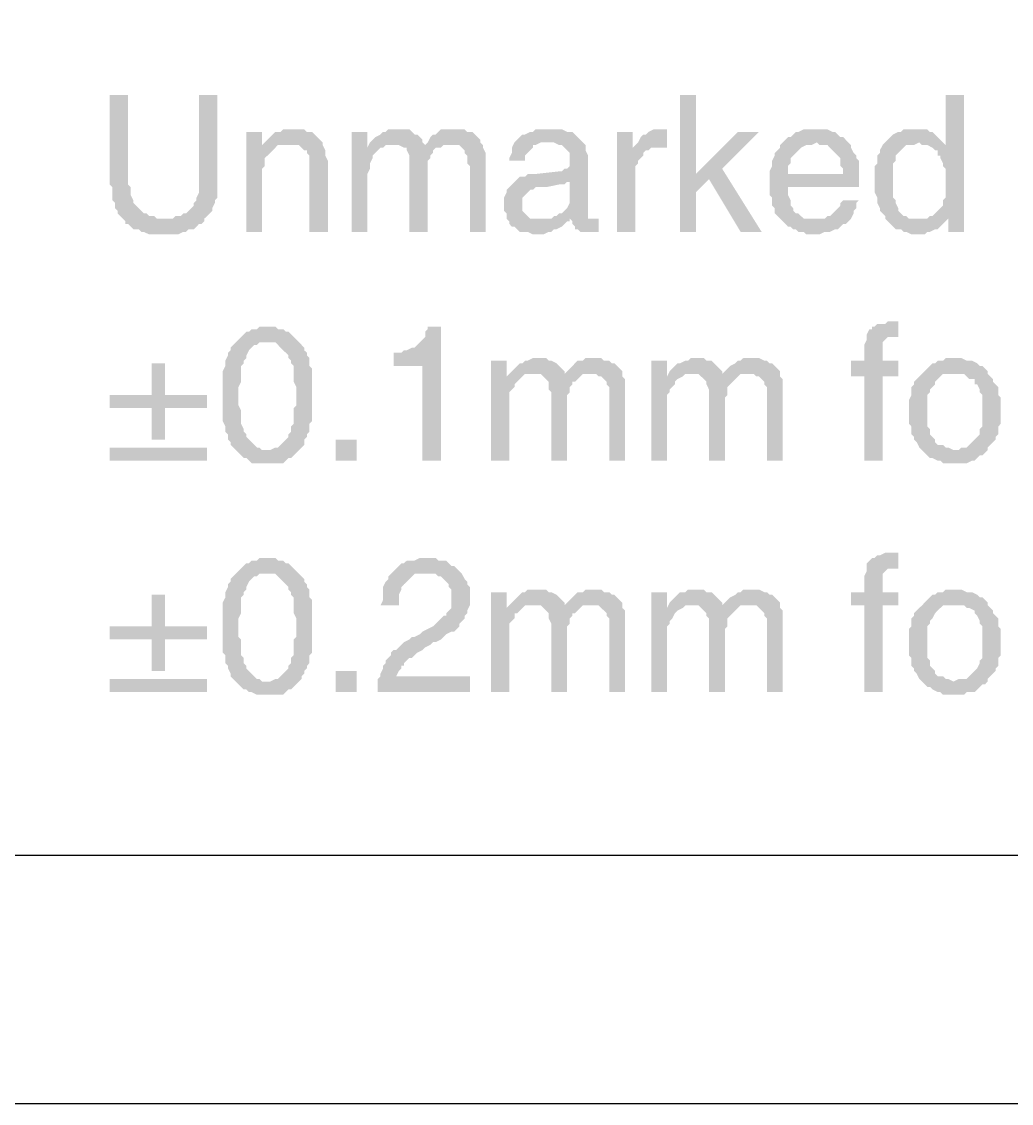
# Model space of a CAD drawing. Header units: inches. Extents: x 3613 to 8393, y -2205 to -794.
# Drawn here: x 7322.79 to 7339.78, y -1550.83 to -1532.26 of the extents above; entities that cross this region are included whole.
import ezdxf

# ---------------------------------------------------------------- set-up
doc = ezdxf.new("R2010")
doc.units = ezdxf.units.IN
doc.header["$MEASUREMENT"] = 0

msp = doc.modelspace()

# ---------------------------------------------------------------- hatches: boundary and pattern name
at = {"transparency": 33554559}
for points in [[(7324.618, -1533.525), (7324.302, -1533.525), (7324.302, -1535.059), (7324.347, -1535.105), (7324.347, -1535.33), (7324.392, -1535.375), (7324.392, -1535.466), (7324.437, -1535.511), (7324.437, -1535.556), (7324.482, -1535.601), (7324.527, -1535.646), (7325.249, -1535.646), (7325.114, -1535.646), (7325.069, -1535.601), (7324.979, -1535.601), (7324.934, -1535.556), (7324.888, -1535.556), (7324.843, -1535.511), (7324.798, -1535.466), (7324.798, -1535.466), (7324.753, -1535.42), (7324.708, -1535.375), (7324.708, -1535.33), (7324.663, -1535.24), (7324.663, -1535.105), (7324.618, -1535.059), (7324.618, -1534.969)], [(7326.152, -1533.525), (7325.836, -1533.525), (7325.836, -1535.195), (7325.791, -1535.285), (7325.791, -1535.33), (7325.746, -1535.375), (7325.746, -1535.42), (7325.701, -1535.466), (7325.656, -1535.511), (7325.611, -1535.556), (7325.565, -1535.556), (7325.52, -1535.601), (7325.43, -1535.601), (7325.385, -1535.646), (7324.527, -1535.646), (7324.572, -1535.691), (7324.572, -1535.736), (7324.618, -1535.736), (7324.663, -1535.782), (7324.708, -1535.827), (7324.798, -1535.827), (7324.843, -1535.872), (7324.888, -1535.872), (7324.979, -1535.917), (7325.475, -1535.917), (7325.565, -1535.872), (7325.611, -1535.872), (7325.656, -1535.827), (7325.746, -1535.827), (7325.791, -1535.782), (7325.836, -1535.736), (7325.881, -1535.736), (7325.926, -1535.691), (7325.926, -1535.646), (7325.972, -1535.601), (7326.017, -1535.556), (7326.062, -1535.511), (7326.062, -1535.466), (7326.107, -1535.375), (7326.107, -1535.33), (7326.152, -1535.285), (7326.152, -1535.014)], [(7334.366, -1533.525), (7334.095, -1533.525), (7334.095, -1535.872), (7334.366, -1535.872), (7334.366, -1535.195), (7334.592, -1534.969), (7334.366, -1534.879)], [(7338.97, -1533.525), (7338.654, -1533.525), (7338.654, -1534.382), (7338.428, -1534.428), (7338.473, -1534.473), (7338.518, -1534.473), (7338.518, -1534.563), (7338.563, -1534.563), (7338.563, -1534.608), (7338.609, -1534.698), (7338.609, -1534.743), (7338.654, -1534.789), (7338.654, -1535.285), (7338.609, -1535.33), (7338.609, -1535.42), (7338.563, -1535.466), (7338.518, -1535.511), (7338.518, -1535.511), (7338.473, -1535.556), (7338.428, -1535.601), (7338.383, -1535.601), (7338.699, -1535.646), (7338.699, -1535.872), (7338.97, -1535.872)], [(7326.919, -1534.157), (7326.649, -1534.157), (7326.649, -1535.872), (7326.919, -1535.872), (7326.919, -1534.924), (7326.919, -1534.789), (7326.964, -1534.743), (7326.964, -1534.608), (7327.01, -1534.563), (7327.055, -1534.518), (7327.055, -1534.518), (7327.1, -1534.473), (7327.145, -1534.428), (7326.919, -1534.382)], [(7327.416, -1534.112), (7327.28, -1534.112), (7327.235, -1534.157), (7327.145, -1534.157), (7327.1, -1534.202), (7327.055, -1534.247), (7327.01, -1534.292), (7326.964, -1534.337), (7326.919, -1534.382), (7327.145, -1534.428), (7327.19, -1534.382), (7327.371, -1534.382), (7327.957, -1534.337), (7327.912, -1534.292), (7327.867, -1534.247), (7327.867, -1534.247), (7327.822, -1534.202), (7327.777, -1534.157), (7327.687, -1534.157), (7327.641, -1534.112), (7327.506, -1534.112)], [(7328.725, -1534.157), (7328.454, -1534.157), (7328.454, -1535.872), (7328.725, -1535.872), (7328.725, -1534.879), (7328.77, -1534.789), (7328.77, -1534.698), (7328.815, -1534.608), (7328.815, -1534.563), (7328.86, -1534.518), (7328.905, -1534.473), (7328.95, -1534.428), (7328.995, -1534.428), (7328.725, -1534.428)], [(7329.221, -1534.112), (7329.086, -1534.112), (7329.041, -1534.157), (7328.995, -1534.157), (7328.95, -1534.202), (7328.86, -1534.247), (7328.815, -1534.292), (7328.77, -1534.337), (7328.725, -1534.428), (7328.995, -1534.428), (7329.041, -1534.382), (7329.176, -1534.382), (7329.672, -1534.337), (7329.672, -1534.292), (7329.627, -1534.247), (7329.582, -1534.202), (7329.537, -1534.202), (7329.492, -1534.157), (7329.447, -1534.112), (7329.311, -1534.112)], [(7330.169, -1534.112), (7329.988, -1534.112), (7329.943, -1534.157), (7329.898, -1534.202), (7329.853, -1534.202), (7329.808, -1534.247), (7329.763, -1534.337), (7329.718, -1534.382), (7329.266, -1534.382), (7329.356, -1534.428), (7329.402, -1534.428), (7329.402, -1534.473), (7329.447, -1534.563), (7329.447, -1535.872), (7329.763, -1535.872), (7329.763, -1534.879), (7329.763, -1534.653), (7329.808, -1534.608), (7329.808, -1534.563), (7329.853, -1534.518), (7329.853, -1534.473), (7329.898, -1534.428), (7329.988, -1534.428), (7330.033, -1534.382), (7330.169, -1534.382), (7330.665, -1534.337), (7330.665, -1534.292), (7330.62, -1534.247), (7330.62, -1534.247), (7330.575, -1534.202), (7330.53, -1534.157), (7330.44, -1534.157), (7330.395, -1534.112), (7330.259, -1534.112)], [(7331.884, -1534.112), (7331.613, -1534.112), (7331.568, -1534.157), (7331.523, -1534.157), (7331.433, -1534.202), (7331.387, -1534.202), (7331.342, -1534.247), (7331.342, -1534.247), (7331.297, -1534.292), (7331.252, -1534.337), (7331.207, -1534.428), (7331.207, -1534.518), (7331.162, -1534.608), (7331.162, -1534.653), (7331.433, -1534.653), (7331.433, -1534.563), (7331.478, -1534.518), (7331.523, -1534.473), (7331.568, -1534.428), (7331.568, -1534.382), (7331.613, -1534.382), (7331.703, -1534.337), (7332.425, -1534.337), (7332.38, -1534.292), (7332.335, -1534.247), (7332.29, -1534.202), (7332.245, -1534.157), (7332.155, -1534.157), (7332.064, -1534.112), (7331.929, -1534.112)], [(7333.283, -1534.157), (7333.012, -1534.157), (7333.012, -1535.872), (7333.328, -1535.872), (7333.328, -1534.743), (7333.373, -1534.698), (7333.373, -1534.653), (7333.418, -1534.608), (7333.464, -1534.563), (7333.464, -1534.518), (7333.509, -1534.473), (7333.554, -1534.473), (7333.283, -1534.428)], [(7333.779, -1534.112), (7333.644, -1534.112), (7333.554, -1534.157), (7333.509, -1534.202), (7333.464, -1534.202), (7333.418, -1534.247), (7333.373, -1534.337), (7333.373, -1534.337), (7333.328, -1534.382), (7333.825, -1534.428), (7333.87, -1534.428), (7333.87, -1534.112), (7333.825, -1534.112)], [(7335.449, -1534.157), (7335.088, -1534.157), (7334.366, -1534.879), (7334.592, -1534.969), (7335.133, -1535.872), (7335.494, -1535.872), (7334.817, -1534.789)], [(7336.442, -1534.112), (7336.217, -1534.112), (7336.126, -1534.157), (7336.081, -1534.157), (7336.036, -1534.202), (7335.991, -1534.247), (7335.946, -1534.247), (7335.901, -1534.292), (7335.856, -1534.337), (7336.442, -1534.337), (7336.487, -1534.382), (7336.623, -1534.382), (7336.668, -1534.428), (7336.713, -1534.473), (7336.758, -1534.518), (7336.758, -1534.518), (7336.803, -1534.563), (7336.848, -1534.608), (7336.848, -1534.743), (7336.894, -1534.789), (7336.894, -1534.879), (7335.63, -1534.879), (7335.63, -1535.24), (7335.675, -1535.285), (7335.675, -1535.42), (7335.72, -1535.466), (7335.72, -1535.556), (7335.765, -1535.601), (7335.81, -1535.646), (7335.856, -1535.691), (7335.856, -1535.691), (7335.901, -1535.736), (7335.946, -1535.782), (7335.991, -1535.782), (7336.036, -1535.827), (7336.081, -1535.827), (7336.126, -1535.872), (7336.217, -1535.872), (7336.262, -1535.917), (7336.487, -1535.917), (7336.578, -1535.872), (7336.668, -1535.872), (7336.758, -1535.827), (7336.803, -1535.827), (7336.848, -1535.782), (7336.894, -1535.736), (7336.939, -1535.736), (7336.984, -1535.691), (7336.442, -1535.646), (7336.217, -1535.646), (7336.171, -1535.601), (7336.126, -1535.556), (7336.081, -1535.556), (7336.036, -1535.511), (7336.036, -1535.466), (7335.991, -1535.42), (7335.991, -1535.33), (7335.946, -1535.24), (7335.946, -1535.105), (7337.164, -1535.105), (7337.164, -1534.653), (7337.119, -1534.608), (7337.119, -1534.563), (7337.074, -1534.518), (7337.029, -1534.428), (7337.029, -1534.382), (7336.984, -1534.337), (7336.939, -1534.292), (7336.894, -1534.247), (7336.848, -1534.247), (7336.803, -1534.202), (7336.758, -1534.157), (7336.713, -1534.157), (7336.623, -1534.112), (7336.487, -1534.112)], [(7338.157, -1534.112), (7337.932, -1534.112), (7337.886, -1534.157), (7337.841, -1534.157), (7337.751, -1534.202), (7337.706, -1534.247), (7337.661, -1534.292), (7337.616, -1534.337), (7338.202, -1534.337), (7338.248, -1534.382), (7338.338, -1534.382), (7338.428, -1534.428), (7338.654, -1534.382), (7338.654, -1534.382), (7338.609, -1534.337), (7338.563, -1534.292), (7338.518, -1534.247), (7338.473, -1534.202), (7338.428, -1534.157), (7338.383, -1534.157), (7338.338, -1534.112), (7338.202, -1534.112)], [(7327.957, -1534.337), (7327.371, -1534.382), (7327.551, -1534.382), (7327.596, -1534.428), (7327.641, -1534.473), (7327.687, -1534.473), (7327.687, -1534.518), (7327.732, -1534.563), (7327.732, -1535.872), (7328.048, -1535.872), (7328.048, -1534.653), (7328.003, -1534.563), (7328.003, -1534.473), (7327.957, -1534.382)], [(7330.665, -1534.337), (7330.169, -1534.382), (7330.304, -1534.382), (7330.349, -1534.428), (7330.395, -1534.473), (7330.395, -1534.518), (7330.44, -1534.563), (7330.44, -1534.698), (7330.485, -1534.743), (7330.485, -1535.872), (7330.756, -1535.872), (7330.756, -1534.653), (7330.756, -1534.518), (7330.71, -1534.428), (7330.71, -1534.382)], [(7332.425, -1534.337), (7331.839, -1534.337), (7331.929, -1534.337), (7332.019, -1534.382), (7332.064, -1534.382), (7332.11, -1534.428), (7332.155, -1534.473), (7332.2, -1534.518), (7332.2, -1534.743), (7332.155, -1534.789), (7332.11, -1534.789), (7332.064, -1534.834), (7332.019, -1534.834), (7331.613, -1534.879), (7331.478, -1534.879), (7331.433, -1534.924), (7331.342, -1534.924), (7331.297, -1534.969), (7332.2, -1535.014), (7332.2, -1535.285), (7332.2, -1535.375), (7332.155, -1535.466), (7332.11, -1535.511), (7332.064, -1535.556), (7332.019, -1535.556), (7331.974, -1535.601), (7331.929, -1535.601), (7331.884, -1535.646), (7331.658, -1535.646), (7331.162, -1535.691), (7331.162, -1535.736), (7331.207, -1535.782), (7331.252, -1535.782), (7331.297, -1535.827), (7331.342, -1535.872), (7331.478, -1535.872), (7331.568, -1535.917), (7331.748, -1535.917), (7331.839, -1535.872), (7331.884, -1535.872), (7331.929, -1535.827), (7331.974, -1535.827), (7332.064, -1535.782), (7332.11, -1535.736), (7332.155, -1535.691), (7332.2, -1535.691), (7332.2, -1535.646), (7332.516, -1535.646), (7332.516, -1534.563), (7332.471, -1534.473), (7332.471, -1534.382)], [(7335.856, -1534.337), (7335.81, -1534.382), (7335.81, -1534.428), (7335.765, -1534.473), (7335.72, -1534.518), (7335.72, -1534.563), (7335.675, -1534.653), (7335.675, -1534.743), (7335.63, -1534.834), (7335.63, -1534.879), (7335.946, -1534.879), (7335.946, -1534.743), (7335.991, -1534.698), (7335.991, -1534.608), (7336.036, -1534.563), (7336.081, -1534.518), (7336.081, -1534.518), (7336.126, -1534.473), (7336.171, -1534.428), (7336.262, -1534.382), (7336.352, -1534.382), (7336.442, -1534.337)], [(7337.616, -1534.337), (7337.571, -1534.382), (7337.525, -1534.473), (7337.525, -1534.518), (7337.48, -1534.563), (7337.48, -1534.698), (7337.435, -1534.743), (7337.435, -1535.195), (7337.48, -1535.285), (7337.48, -1535.375), (7337.525, -1535.466), (7337.525, -1535.511), (7337.571, -1535.556), (7337.616, -1535.601), (7337.616, -1535.646), (7337.661, -1535.691), (7337.706, -1535.736), (7337.751, -1535.782), (7337.796, -1535.827), (7337.886, -1535.827), (7337.932, -1535.872), (7337.977, -1535.872), (7338.067, -1535.917), (7338.293, -1535.917), (7338.338, -1535.872), (7338.383, -1535.872), (7338.473, -1535.827), (7338.518, -1535.827), (7338.563, -1535.782), (7338.609, -1535.736), (7338.654, -1535.691), (7338.202, -1535.646), (7338.022, -1535.646), (7337.977, -1535.601), (7337.932, -1535.601), (7337.886, -1535.556), (7337.841, -1535.511), (7337.841, -1535.466), (7337.796, -1535.375), (7337.796, -1535.33), (7337.751, -1535.285), (7337.751, -1534.698), (7337.796, -1534.653), (7337.796, -1534.563), (7337.841, -1534.518), (7337.841, -1534.518), (7337.886, -1534.473), (7337.932, -1534.428), (7337.977, -1534.382), (7338.112, -1534.382), (7338.202, -1534.337)], [(7333.328, -1534.382), (7333.283, -1534.428), (7333.554, -1534.473), (7333.599, -1534.428), (7333.825, -1534.428)], [(7331.297, -1534.969), (7331.252, -1535.014), (7331.207, -1535.059), (7331.207, -1535.059), (7331.162, -1535.105), (7331.117, -1535.15), (7331.117, -1535.195), (7331.072, -1535.285), (7331.072, -1535.42), (7331.072, -1535.511), (7331.117, -1535.556), (7331.117, -1535.646), (7331.162, -1535.691), (7331.658, -1535.646), (7331.523, -1535.646), (7331.478, -1535.601), (7331.433, -1535.556), (7331.387, -1535.511), (7331.387, -1535.285), (7331.433, -1535.24), (7331.478, -1535.195), (7331.523, -1535.15), (7331.568, -1535.15), (7331.613, -1535.105), (7331.794, -1535.105), (7332.019, -1535.059), (7332.11, -1535.059), (7332.155, -1535.014), (7332.2, -1535.014)], [(7337.164, -1535.33), (7336.894, -1535.33), (7336.848, -1535.375), (7336.848, -1535.42), (7336.803, -1535.466), (7336.758, -1535.511), (7336.713, -1535.556), (7336.668, -1535.601), (7336.623, -1535.601), (7336.578, -1535.646), (7336.442, -1535.646), (7336.984, -1535.691), (7337.029, -1535.646), (7337.074, -1535.556), (7337.074, -1535.511), (7337.119, -1535.466), (7337.119, -1535.375)], [(7332.516, -1535.646), (7332.2, -1535.646), (7332.245, -1535.691), (7332.606, -1535.646), (7332.606, -1535.646)], [(7332.696, -1535.646), (7332.606, -1535.646), (7332.245, -1535.691), (7332.245, -1535.736), (7332.29, -1535.782), (7332.29, -1535.827), (7332.335, -1535.827), (7332.38, -1535.872), (7332.696, -1535.872)], [(7338.383, -1535.601), (7338.338, -1535.646), (7338.202, -1535.646), (7338.654, -1535.691), (7338.699, -1535.646)], [(7327.01, -1537.497), (7326.874, -1537.497), (7326.829, -1537.542), (7326.739, -1537.542), (7326.694, -1537.587), (7326.649, -1537.587), (7326.603, -1537.632), (7326.558, -1537.677), (7326.513, -1537.722), (7326.468, -1537.767), (7327.145, -1537.767), (7327.19, -1537.812), (7327.235, -1537.858), (7327.28, -1537.903), (7327.326, -1537.948), (7327.371, -1537.993), (7327.371, -1538.038), (7327.416, -1538.083), (7327.416, -1538.128), (7327.461, -1538.174), (7327.461, -1538.444), (7327.506, -1538.535), (7327.506, -1538.851), (7327.461, -1538.896), (7327.461, -1539.166), (7327.416, -1539.212), (7327.416, -1539.302), (7327.371, -1539.347), (7327.371, -1539.392), (7327.371, -1539.392), (7327.326, -1539.437), (7327.28, -1539.482), (7327.235, -1539.527), (7327.19, -1539.573), (7327.145, -1539.573), (7327.055, -1539.618), (7326.468, -1539.618), (7326.513, -1539.663), (7326.558, -1539.708), (7326.603, -1539.753), (7326.649, -1539.753), (7326.694, -1539.798), (7326.739, -1539.843), (7327.28, -1539.843), (7327.326, -1539.798), (7327.371, -1539.753), (7327.416, -1539.753), (7327.461, -1539.708), (7327.506, -1539.663), (7327.551, -1539.618), (7327.596, -1539.573), (7327.596, -1539.573), (7327.641, -1539.527), (7327.641, -1539.437), (7327.687, -1539.392), (7327.687, -1539.347), (7327.732, -1539.302), (7327.732, -1539.166), (7327.777, -1539.121), (7327.777, -1538.67), (7327.777, -1538.219), (7327.732, -1538.174), (7327.732, -1538.038), (7327.687, -1537.993), (7327.687, -1537.948), (7327.641, -1537.903), (7327.641, -1537.858), (7327.596, -1537.812), (7327.596, -1537.812), (7327.551, -1537.767), (7327.506, -1537.722), (7327.461, -1537.677), (7327.416, -1537.632), (7327.371, -1537.587), (7327.326, -1537.587), (7327.28, -1537.542), (7327.19, -1537.542), (7327.145, -1537.497), (7327.055, -1537.497)], [(7329.988, -1537.497), (7329.763, -1537.497), (7329.763, -1537.542), (7329.718, -1537.587), (7329.718, -1537.677), (7329.672, -1537.722), (7329.627, -1537.767), (7329.582, -1537.812), (7329.537, -1537.858), (7329.492, -1537.858), (7329.402, -1537.903), (7329.356, -1537.903), (7329.311, -1537.948), (7329.176, -1537.948), (7329.176, -1538.174), (7329.672, -1538.174), (7329.672, -1539.798), (7329.988, -1539.798)], [(7337.706, -1537.406), (7337.661, -1537.406), (7337.616, -1537.451), (7337.48, -1537.451), (7337.435, -1537.497), (7337.39, -1537.497), (7337.39, -1537.542), (7337.345, -1537.542), (7337.3, -1537.632), (7337.3, -1537.677), (7337.841, -1537.677), (7337.841, -1537.406)], [(7337.3, -1537.677), (7337.3, -1537.722), (7337.255, -1537.812), (7337.255, -1538.083), (7337.029, -1538.083), (7337.029, -1538.354), (7337.255, -1538.354), (7337.255, -1539.798), (7337.571, -1539.798), (7337.571, -1538.354), (7337.841, -1538.354), (7337.841, -1538.083), (7337.571, -1538.083), (7337.571, -1537.767), (7337.616, -1537.722), (7337.616, -1537.722), (7337.661, -1537.677), (7337.751, -1537.677)], [(7326.468, -1537.767), (7326.423, -1537.812), (7326.423, -1537.812), (7326.378, -1537.858), (7326.378, -1537.903), (7326.333, -1537.948), (7326.333, -1537.993), (7326.288, -1538.083), (7326.288, -1538.174), (7326.242, -1538.264), (7326.242, -1539.121), (7326.288, -1539.212), (7326.288, -1539.302), (7326.333, -1539.347), (7326.333, -1539.437), (7326.378, -1539.482), (7326.378, -1539.527), (7326.423, -1539.573), (7326.468, -1539.618), (7327.01, -1539.618), (7326.919, -1539.618), (7326.874, -1539.573), (7326.829, -1539.573), (7326.784, -1539.527), (7326.739, -1539.482), (7326.694, -1539.437), (7326.649, -1539.392), (7326.649, -1539.347), (7326.603, -1539.302), (7326.603, -1539.257), (7326.558, -1539.166), (7326.558, -1538.941), (7326.513, -1538.851), (7326.513, -1538.535), (7326.558, -1538.444), (7326.558, -1538.174), (7326.603, -1538.128), (7326.603, -1538.083), (7326.649, -1538.038), (7326.649, -1537.993), (7326.649, -1537.993), (7326.694, -1537.903), (7326.739, -1537.858), (7326.784, -1537.812), (7326.829, -1537.812), (7326.874, -1537.767), (7327.01, -1537.767)], [(7331.117, -1538.083), (7330.846, -1538.083), (7330.846, -1539.798), (7331.162, -1539.798), (7331.162, -1538.625), (7331.207, -1538.58), (7331.252, -1538.535), (7331.252, -1538.489), (7331.297, -1538.444), (7331.342, -1538.399), (7331.387, -1538.354), (7331.117, -1538.354)], [(7331.658, -1538.038), (7331.568, -1538.038), (7331.478, -1538.083), (7331.433, -1538.083), (7331.387, -1538.128), (7331.342, -1538.128), (7331.297, -1538.174), (7331.252, -1538.219), (7331.207, -1538.264), (7331.117, -1538.354), (7331.387, -1538.354), (7331.433, -1538.309), (7331.568, -1538.309), (7332.11, -1538.264), (7332.064, -1538.219), (7332.019, -1538.174), (7332.019, -1538.174), (7331.974, -1538.128), (7331.884, -1538.083), (7331.839, -1538.083), (7331.794, -1538.038), (7331.703, -1538.038)], [(7332.606, -1538.038), (7332.471, -1538.038), (7332.425, -1538.083), (7332.335, -1538.083), (7332.29, -1538.128), (7332.245, -1538.174), (7332.2, -1538.219), (7332.155, -1538.264), (7332.11, -1538.309), (7331.703, -1538.309), (7331.748, -1538.354), (7331.794, -1538.399), (7331.794, -1538.399), (7331.839, -1538.444), (7331.839, -1538.58), (7331.884, -1538.625), (7331.884, -1539.798), (7332.155, -1539.798), (7332.155, -1538.67), (7332.2, -1538.625), (7332.2, -1538.535), (7332.245, -1538.489), (7332.245, -1538.444), (7332.29, -1538.444), (7332.335, -1538.399), (7332.38, -1538.354), (7332.425, -1538.309), (7332.561, -1538.309), (7333.102, -1538.264), (7333.057, -1538.219), (7333.012, -1538.174), (7333.012, -1538.174), (7332.967, -1538.128), (7332.922, -1538.128), (7332.877, -1538.083), (7332.787, -1538.083), (7332.741, -1538.038), (7332.651, -1538.038)], [(7333.87, -1538.083), (7333.599, -1538.083), (7333.599, -1539.798), (7333.87, -1539.798), (7333.87, -1538.67), (7333.915, -1538.625), (7333.915, -1538.58), (7333.96, -1538.535), (7334.005, -1538.489), (7334.005, -1538.444), (7334.05, -1538.399), (7334.14, -1538.354), (7333.87, -1538.354)], [(7334.366, -1538.038), (7334.276, -1538.038), (7334.231, -1538.083), (7334.186, -1538.083), (7334.095, -1538.128), (7334.05, -1538.128), (7334.005, -1538.174), (7333.96, -1538.219), (7333.915, -1538.264), (7333.87, -1538.354), (7334.14, -1538.354), (7334.186, -1538.309), (7334.321, -1538.309), (7334.817, -1538.264), (7334.772, -1538.219), (7334.727, -1538.174), (7334.727, -1538.174), (7334.682, -1538.128), (7334.637, -1538.083), (7334.547, -1538.083), (7334.502, -1538.038), (7334.456, -1538.038)], [(7335.314, -1538.038), (7335.179, -1538.038), (7335.133, -1538.083), (7335.088, -1538.083), (7335.043, -1538.128), (7334.953, -1538.174), (7334.908, -1538.219), (7334.863, -1538.264), (7334.817, -1538.309), (7334.411, -1538.309), (7334.456, -1538.354), (7334.502, -1538.399), (7334.502, -1538.399), (7334.547, -1538.444), (7334.547, -1538.489), (7334.592, -1538.58), (7334.592, -1539.798), (7334.863, -1539.798), (7334.863, -1538.715), (7334.908, -1538.67), (7334.908, -1538.535), (7334.953, -1538.489), (7334.998, -1538.444), (7334.998, -1538.444), (7335.043, -1538.399), (7335.088, -1538.354), (7335.133, -1538.309), (7335.269, -1538.309), (7335.81, -1538.264), (7335.765, -1538.219), (7335.72, -1538.174), (7335.72, -1538.174), (7335.675, -1538.128), (7335.63, -1538.128), (7335.585, -1538.083), (7335.54, -1538.083), (7335.449, -1538.038), (7335.404, -1538.038)], [(7338.789, -1538.038), (7338.654, -1538.038), (7338.609, -1538.083), (7338.518, -1538.083), (7338.473, -1538.128), (7338.428, -1538.128), (7338.383, -1538.174), (7338.338, -1538.219), (7338.293, -1538.264), (7338.248, -1538.309), (7338.248, -1538.309), (7338.202, -1538.354), (7338.157, -1538.399), (7338.112, -1538.444), (7338.112, -1538.489), (7338.067, -1538.535), (7338.067, -1538.67), (7338.022, -1538.76), (7338.022, -1538.941), (7338.022, -1539.166), (7338.067, -1539.212), (7338.067, -1539.347), (7338.112, -1539.392), (7338.112, -1539.437), (7338.157, -1539.482), (7338.202, -1539.573), (7338.248, -1539.618), (7338.789, -1539.618), (7338.699, -1539.573), (7338.654, -1539.573), (7338.609, -1539.527), (7338.518, -1539.527), (7338.473, -1539.482), (7338.473, -1539.437), (7338.428, -1539.392), (7338.383, -1539.347), (7338.383, -1539.257), (7338.338, -1539.212), (7338.338, -1538.67), (7338.383, -1538.625), (7338.383, -1538.58), (7338.428, -1538.535), (7338.473, -1538.489), (7338.473, -1538.444), (7338.518, -1538.399), (7338.563, -1538.354), (7338.609, -1538.309), (7338.789, -1538.309), (7339.376, -1538.264), (7339.331, -1538.219), (7339.286, -1538.174), (7339.24, -1538.174), (7339.195, -1538.128), (7339.105, -1538.083), (7339.015, -1538.083), (7338.925, -1538.038), (7338.879, -1538.038)], [(7325.249, -1538.128), (7325.024, -1538.128), (7325.024, -1538.67), (7324.302, -1538.67), (7324.302, -1538.896), (7325.024, -1538.896), (7325.024, -1539.437), (7325.249, -1539.437), (7325.249, -1538.896), (7325.972, -1538.896), (7325.972, -1538.67), (7325.249, -1538.67)], [(7333.102, -1538.264), (7332.561, -1538.309), (7332.651, -1538.309), (7332.696, -1538.354), (7332.741, -1538.354), (7332.787, -1538.399), (7332.832, -1538.444), (7332.832, -1538.489), (7332.877, -1538.535), (7332.877, -1539.798), (7333.148, -1539.798), (7333.148, -1538.399), (7333.102, -1538.354)], [(7335.81, -1538.264), (7335.269, -1538.309), (7335.359, -1538.309), (7335.404, -1538.354), (7335.449, -1538.354), (7335.494, -1538.399), (7335.54, -1538.444), (7335.54, -1538.489), (7335.585, -1538.535), (7335.585, -1539.798), (7335.856, -1539.798), (7335.856, -1538.399), (7335.81, -1538.354)], [(7339.376, -1538.264), (7338.789, -1538.309), (7338.97, -1538.309), (7339.015, -1538.354), (7339.06, -1538.399), (7339.15, -1538.399), (7339.15, -1538.489), (7339.195, -1538.489), (7339.24, -1538.58), (7339.24, -1538.625), (7339.286, -1538.67), (7339.286, -1539.212), (7339.24, -1539.257), (7339.24, -1539.347), (7339.195, -1539.392), (7339.15, -1539.437), (7339.15, -1539.437), (7339.105, -1539.482), (7339.06, -1539.527), (7339.015, -1539.573), (7338.925, -1539.573), (7338.879, -1539.618), (7338.248, -1539.618), (7338.293, -1539.663), (7338.338, -1539.708), (7338.383, -1539.753), (7338.428, -1539.753), (7338.518, -1539.798), (7338.563, -1539.798), (7338.609, -1539.843), (7339.015, -1539.843), (7339.105, -1539.798), (7339.15, -1539.798), (7339.195, -1539.753), (7339.24, -1539.708), (7339.286, -1539.708), (7339.331, -1539.663), (7339.376, -1539.618), (7339.376, -1539.573), (7339.421, -1539.527), (7339.466, -1539.482), (7339.511, -1539.437), (7339.511, -1539.392), (7339.556, -1539.347), (7339.556, -1539.212), (7339.601, -1539.166), (7339.601, -1538.941), (7339.601, -1538.715), (7339.556, -1538.67), (7339.556, -1538.535), (7339.511, -1538.489), (7339.466, -1538.444), (7339.466, -1538.399), (7339.421, -1538.354), (7339.376, -1538.309)], [(7325.972, -1539.798), (7325.972, -1539.573), (7324.302, -1539.573), (7324.302, -1539.798)], [(7328.544, -1539.798), (7328.544, -1539.437), (7328.183, -1539.437), (7328.183, -1539.798)], [(7337.706, -1541.378), (7337.616, -1541.378), (7337.525, -1541.423), (7337.48, -1541.423), (7337.435, -1541.468), (7337.39, -1541.468), (7337.345, -1541.513), (7337.3, -1541.558), (7337.3, -1541.649), (7337.841, -1541.649), (7337.841, -1541.378)], [(7327.01, -1541.468), (7326.874, -1541.468), (7326.829, -1541.513), (7326.739, -1541.513), (7326.694, -1541.558), (7326.649, -1541.558), (7326.603, -1541.604), (7326.558, -1541.649), (7326.513, -1541.694), (7326.468, -1541.739), (7327.145, -1541.739), (7327.19, -1541.784), (7327.235, -1541.829), (7327.28, -1541.874), (7327.326, -1541.919), (7327.371, -1541.965), (7327.371, -1542.01), (7327.416, -1542.055), (7327.416, -1542.1), (7327.461, -1542.145), (7327.461, -1542.416), (7327.506, -1542.506), (7327.506, -1542.822), (7327.461, -1542.867), (7327.461, -1543.138), (7327.416, -1543.183), (7327.416, -1543.273), (7327.371, -1543.319), (7327.371, -1543.364), (7327.371, -1543.364), (7327.326, -1543.409), (7327.28, -1543.454), (7327.235, -1543.499), (7327.19, -1543.544), (7327.145, -1543.544), (7327.055, -1543.589), (7326.468, -1543.589), (7326.513, -1543.635), (7326.558, -1543.68), (7326.603, -1543.725), (7326.649, -1543.725), (7326.694, -1543.77), (7326.739, -1543.77), (7326.829, -1543.815), (7327.28, -1543.815), (7327.326, -1543.77), (7327.371, -1543.725), (7327.416, -1543.725), (7327.461, -1543.68), (7327.506, -1543.635), (7327.551, -1543.589), (7327.596, -1543.544), (7327.596, -1543.499), (7327.641, -1543.454), (7327.641, -1543.409), (7327.687, -1543.364), (7327.687, -1543.319), (7327.732, -1543.273), (7327.732, -1543.138), (7327.777, -1543.093), (7327.777, -1542.642), (7327.777, -1542.19), (7327.732, -1542.145), (7327.732, -1542.01), (7327.687, -1541.965), (7327.687, -1541.919), (7327.641, -1541.874), (7327.641, -1541.829), (7327.596, -1541.784), (7327.596, -1541.784), (7327.551, -1541.739), (7327.506, -1541.694), (7327.461, -1541.649), (7327.416, -1541.604), (7327.371, -1541.558), (7327.326, -1541.558), (7327.28, -1541.513), (7327.19, -1541.513), (7327.145, -1541.468), (7327.055, -1541.468)], [(7329.763, -1541.468), (7329.627, -1541.468), (7329.537, -1541.513), (7329.402, -1541.513), (7329.356, -1541.558), (7329.311, -1541.558), (7329.266, -1541.604), (7329.221, -1541.649), (7329.176, -1541.694), (7329.176, -1541.694), (7329.131, -1541.739), (7329.086, -1541.784), (7329.086, -1541.829), (7329.041, -1541.874), (7328.995, -1541.965), (7328.995, -1542.19), (7328.95, -1542.281), (7329.266, -1542.281), (7329.266, -1542.1), (7329.311, -1542.01), (7329.311, -1541.965), (7329.356, -1541.919), (7329.402, -1541.874), (7329.447, -1541.829), (7329.492, -1541.784), (7329.537, -1541.739), (7329.718, -1541.739), (7330.304, -1541.694), (7330.259, -1541.649), (7330.214, -1541.604), (7330.169, -1541.604), (7330.124, -1541.558), (7330.079, -1541.513), (7329.943, -1541.513), (7329.898, -1541.468), (7329.808, -1541.468)], [(7326.468, -1541.739), (7326.423, -1541.784), (7326.423, -1541.784), (7326.378, -1541.829), (7326.378, -1541.874), (7326.333, -1541.919), (7326.333, -1541.965), (7326.288, -1542.055), (7326.288, -1542.145), (7326.242, -1542.235), (7326.242, -1543.093), (7326.288, -1543.138), (7326.288, -1543.273), (7326.333, -1543.319), (7326.333, -1543.364), (7326.378, -1543.454), (7326.378, -1543.499), (7326.423, -1543.544), (7326.468, -1543.589), (7327.01, -1543.589), (7326.919, -1543.589), (7326.874, -1543.544), (7326.829, -1543.544), (7326.784, -1543.499), (7326.739, -1543.454), (7326.694, -1543.409), (7326.649, -1543.364), (7326.649, -1543.319), (7326.603, -1543.273), (7326.603, -1543.183), (7326.558, -1543.138), (7326.558, -1542.867), (7326.513, -1542.822), (7326.513, -1542.506), (7326.558, -1542.416), (7326.558, -1542.145), (7326.603, -1542.1), (7326.603, -1542.055), (7326.649, -1542.01), (7326.649, -1541.965), (7326.649, -1541.965), (7326.694, -1541.874), (7326.739, -1541.829), (7326.784, -1541.784), (7326.829, -1541.784), (7326.874, -1541.739), (7327.01, -1541.739)], [(7330.304, -1541.694), (7329.718, -1541.739), (7329.898, -1541.739), (7329.943, -1541.784), (7329.988, -1541.784), (7330.033, -1541.829), (7330.079, -1541.874), (7330.124, -1541.919), (7330.124, -1541.965), (7330.169, -1542.01), (7330.169, -1542.326), (7330.124, -1542.371), (7330.079, -1542.416), (7330.079, -1542.461), (7330.033, -1542.461), (7329.988, -1542.506), (7329.943, -1542.551), (7329.898, -1542.596), (7329.853, -1542.642), (7329.763, -1542.687), (7329.763, -1542.687), (7329.672, -1542.732), (7329.627, -1542.777), (7329.537, -1542.822), (7329.492, -1542.822), (7329.447, -1542.867), (7329.356, -1542.912), (7329.311, -1542.958), (7329.266, -1543.003), (7329.221, -1543.048), (7329.176, -1543.048), (7329.131, -1543.093), (7329.131, -1543.138), (7329.086, -1543.183), (7329.041, -1543.228), (7329.041, -1543.273), (7328.995, -1543.319), (7328.995, -1543.364), (7328.95, -1543.454), (7328.95, -1543.499), (7328.905, -1543.544), (7328.905, -1543.77), (7330.485, -1543.77), (7330.485, -1543.499), (7329.221, -1543.499), (7329.266, -1543.409), (7329.311, -1543.364), (7329.311, -1543.319), (7329.356, -1543.319), (7329.356, -1543.273), (7329.402, -1543.228), (7329.447, -1543.183), (7329.492, -1543.183), (7329.537, -1543.138), (7329.582, -1543.093), (7329.672, -1543.048), (7329.718, -1543.003), (7329.808, -1542.958), (7329.853, -1542.912), (7329.898, -1542.912), (7329.988, -1542.867), (7330.033, -1542.822), (7330.079, -1542.777), (7330.169, -1542.732), (7330.214, -1542.732), (7330.259, -1542.687), (7330.304, -1542.642), (7330.304, -1542.596), (7330.349, -1542.551), (7330.395, -1542.506), (7330.395, -1542.461), (7330.44, -1542.416), (7330.44, -1542.371), (7330.485, -1542.281), (7330.485, -1541.965), (7330.44, -1541.919), (7330.44, -1541.874), (7330.395, -1541.829), (7330.349, -1541.739)], [(7337.3, -1541.649), (7337.3, -1541.694), (7337.255, -1541.784), (7337.255, -1542.055), (7337.029, -1542.055), (7337.029, -1542.281), (7337.255, -1542.281), (7337.255, -1543.77), (7337.571, -1543.77), (7337.571, -1542.281), (7337.841, -1542.281), (7337.841, -1542.055), (7337.571, -1542.055), (7337.571, -1541.739), (7337.616, -1541.694), (7337.616, -1541.694), (7337.661, -1541.649), (7337.751, -1541.649)], [(7325.249, -1542.1), (7325.024, -1542.1), (7325.024, -1542.642), (7324.302, -1542.642), (7324.302, -1542.867), (7325.024, -1542.867), (7325.024, -1543.409), (7325.249, -1543.409), (7325.249, -1542.867), (7325.972, -1542.867), (7325.972, -1542.642), (7325.249, -1542.642)], [(7331.117, -1542.055), (7330.846, -1542.055), (7330.846, -1543.77), (7331.162, -1543.77), (7331.162, -1542.596), (7331.207, -1542.551), (7331.252, -1542.506), (7331.252, -1542.416), (7331.297, -1542.416), (7331.342, -1542.371), (7331.387, -1542.326), (7331.117, -1542.326)], [(7331.658, -1542.01), (7331.478, -1542.01), (7331.433, -1542.055), (7331.387, -1542.055), (7331.342, -1542.1), (7331.297, -1542.145), (7331.252, -1542.19), (7331.207, -1542.235), (7331.117, -1542.326), (7331.387, -1542.326), (7331.433, -1542.281), (7331.568, -1542.281), (7332.11, -1542.235), (7332.064, -1542.19), (7332.019, -1542.145), (7332.019, -1542.145), (7331.974, -1542.1), (7331.884, -1542.055), (7331.839, -1542.055), (7331.794, -1542.01), (7331.703, -1542.01)], [(7332.606, -1542.01), (7332.471, -1542.01), (7332.425, -1542.055), (7332.335, -1542.055), (7332.29, -1542.1), (7332.245, -1542.145), (7332.2, -1542.19), (7332.155, -1542.235), (7332.11, -1542.281), (7331.703, -1542.281), (7331.748, -1542.326), (7331.794, -1542.371), (7331.794, -1542.371), (7331.839, -1542.416), (7331.839, -1542.506), (7331.884, -1542.596), (7331.884, -1543.77), (7332.155, -1543.77), (7332.155, -1542.642), (7332.2, -1542.596), (7332.2, -1542.506), (7332.245, -1542.461), (7332.245, -1542.416), (7332.29, -1542.416), (7332.335, -1542.371), (7332.38, -1542.326), (7332.425, -1542.281), (7332.561, -1542.281), (7333.102, -1542.235), (7333.057, -1542.19), (7333.012, -1542.145), (7333.012, -1542.145), (7332.967, -1542.1), (7332.922, -1542.1), (7332.877, -1542.055), (7332.787, -1542.055), (7332.741, -1542.01), (7332.651, -1542.01)], [(7333.87, -1542.055), (7333.599, -1542.055), (7333.599, -1543.77), (7333.87, -1543.77), (7333.87, -1542.642), (7333.915, -1542.596), (7333.915, -1542.551), (7333.96, -1542.506), (7334.005, -1542.416), (7334.005, -1542.416), (7334.05, -1542.371), (7334.14, -1542.326), (7333.87, -1542.326)], [(7334.366, -1542.01), (7334.231, -1542.01), (7334.186, -1542.055), (7334.095, -1542.055), (7334.05, -1542.1), (7334.005, -1542.145), (7333.96, -1542.19), (7333.915, -1542.235), (7333.87, -1542.326), (7334.14, -1542.326), (7334.186, -1542.281), (7334.321, -1542.281), (7334.817, -1542.235), (7334.772, -1542.19), (7334.727, -1542.145), (7334.727, -1542.145), (7334.682, -1542.1), (7334.637, -1542.055), (7334.547, -1542.055), (7334.502, -1542.01), (7334.456, -1542.01)], [(7335.314, -1542.01), (7335.179, -1542.01), (7335.133, -1542.055), (7335.088, -1542.055), (7335.043, -1542.1), (7334.953, -1542.145), (7334.908, -1542.19), (7334.863, -1542.235), (7334.817, -1542.281), (7334.411, -1542.281), (7334.456, -1542.326), (7334.502, -1542.371), (7334.502, -1542.371), (7334.547, -1542.416), (7334.547, -1542.461), (7334.592, -1542.506), (7334.592, -1543.77), (7334.863, -1543.77), (7334.863, -1542.687), (7334.908, -1542.642), (7334.908, -1542.506), (7334.953, -1542.461), (7334.998, -1542.416), (7334.998, -1542.416), (7335.043, -1542.371), (7335.088, -1542.326), (7335.133, -1542.281), (7335.269, -1542.281), (7335.81, -1542.235), (7335.765, -1542.19), (7335.72, -1542.145), (7335.72, -1542.145), (7335.675, -1542.1), (7335.63, -1542.1), (7335.585, -1542.055), (7335.54, -1542.055), (7335.449, -1542.01), (7335.404, -1542.01)], [(7338.789, -1542.01), (7338.654, -1542.01), (7338.609, -1542.055), (7338.518, -1542.055), (7338.473, -1542.1), (7338.428, -1542.1), (7338.383, -1542.145), (7338.338, -1542.19), (7338.293, -1542.235), (7338.248, -1542.281), (7338.248, -1542.281), (7338.202, -1542.326), (7338.157, -1542.371), (7338.112, -1542.416), (7338.112, -1542.461), (7338.067, -1542.506), (7338.067, -1542.642), (7338.022, -1542.687), (7338.022, -1542.912), (7338.022, -1543.138), (7338.067, -1543.183), (7338.067, -1543.319), (7338.112, -1543.364), (7338.112, -1543.409), (7338.157, -1543.454), (7338.202, -1543.544), (7338.248, -1543.589), (7338.789, -1543.589), (7338.699, -1543.544), (7338.654, -1543.544), (7338.609, -1543.499), (7338.518, -1543.499), (7338.473, -1543.454), (7338.473, -1543.409), (7338.428, -1543.364), (7338.383, -1543.319), (7338.383, -1543.228), (7338.338, -1543.183), (7338.338, -1542.642), (7338.383, -1542.596), (7338.383, -1542.551), (7338.428, -1542.506), (7338.473, -1542.416), (7338.473, -1542.416), (7338.518, -1542.371), (7338.563, -1542.326), (7338.609, -1542.281), (7338.789, -1542.281), (7339.376, -1542.235), (7339.331, -1542.19), (7339.286, -1542.145), (7339.24, -1542.145), (7339.195, -1542.1), (7339.105, -1542.055), (7339.015, -1542.055), (7338.925, -1542.01), (7338.879, -1542.01)], [(7333.102, -1542.235), (7332.561, -1542.281), (7332.696, -1542.281), (7332.741, -1542.326), (7332.787, -1542.371), (7332.832, -1542.416), (7332.832, -1542.461), (7332.877, -1542.506), (7332.877, -1543.77), (7333.148, -1543.77), (7333.148, -1542.551), (7333.148, -1542.371), (7333.102, -1542.326)], [(7335.81, -1542.235), (7335.269, -1542.281), (7335.404, -1542.281), (7335.449, -1542.326), (7335.494, -1542.371), (7335.54, -1542.416), (7335.54, -1542.461), (7335.585, -1542.506), (7335.585, -1543.77), (7335.856, -1543.77), (7335.856, -1542.551), (7335.856, -1542.371), (7335.81, -1542.326)], [(7339.376, -1542.235), (7338.789, -1542.281), (7338.97, -1542.281), (7339.015, -1542.326), (7339.06, -1542.326), (7339.15, -1542.371), (7339.15, -1542.416), (7339.195, -1542.461), (7339.24, -1542.551), (7339.24, -1542.596), (7339.286, -1542.642), (7339.286, -1543.183), (7339.24, -1543.228), (7339.24, -1543.273), (7339.195, -1543.364), (7339.15, -1543.409), (7339.15, -1543.409), (7339.105, -1543.454), (7339.06, -1543.499), (7339.015, -1543.544), (7338.879, -1543.544), (7338.789, -1543.589), (7338.248, -1543.589), (7338.293, -1543.635), (7338.338, -1543.68), (7338.383, -1543.68), (7338.428, -1543.725), (7338.518, -1543.77), (7338.563, -1543.77), (7338.609, -1543.815), (7338.97, -1543.815), (7339.015, -1543.77), (7339.15, -1543.77), (7339.195, -1543.725), (7339.24, -1543.68), (7339.286, -1543.635), (7339.331, -1543.635), (7339.376, -1543.589), (7339.376, -1543.544), (7339.421, -1543.499), (7339.466, -1543.454), (7339.511, -1543.409), (7339.511, -1543.364), (7339.556, -1543.319), (7339.556, -1543.183), (7339.601, -1543.138), (7339.601, -1542.912), (7339.601, -1542.687), (7339.556, -1542.642), (7339.556, -1542.506), (7339.511, -1542.461), (7339.466, -1542.416), (7339.466, -1542.371), (7339.421, -1542.326), (7339.376, -1542.281)], [(7328.544, -1543.77), (7328.544, -1543.409), (7328.183, -1543.409), (7328.183, -1543.77)], [(7325.972, -1543.77), (7325.972, -1543.544), (7324.302, -1543.544), (7324.302, -1543.77)]]:
    msp.add_hatch(color=256, dxfattribs=at).paths.add_polyline_path(points)

# ---------------------------------------------------------------- linework, layer by layer
msp.add_line((7012.33, -1546.568), (7421.585, -1546.568))
msp.add_lwpolyline([(7425.623, -1550.827), (7425.623, -1253.827), (7005.623, -1253.827), (7005.623, -1550.827)], close=True)
for points in [[(7329.672, -1534.337), (7329.176, -1534.382), (7329.718, -1534.382)], [(7332.11, -1538.264), (7331.568, -1538.309), (7332.11, -1538.309)], [(7334.817, -1538.264), (7334.321, -1538.309), (7334.817, -1538.309)], [(7332.11, -1542.235), (7331.568, -1542.281), (7332.11, -1542.281)], [(7334.817, -1542.235), (7334.321, -1542.281), (7334.817, -1542.281)]]:
    msp.add_solid(points, dxfattribs=at)

doc.saveas('drawing.dxf')
